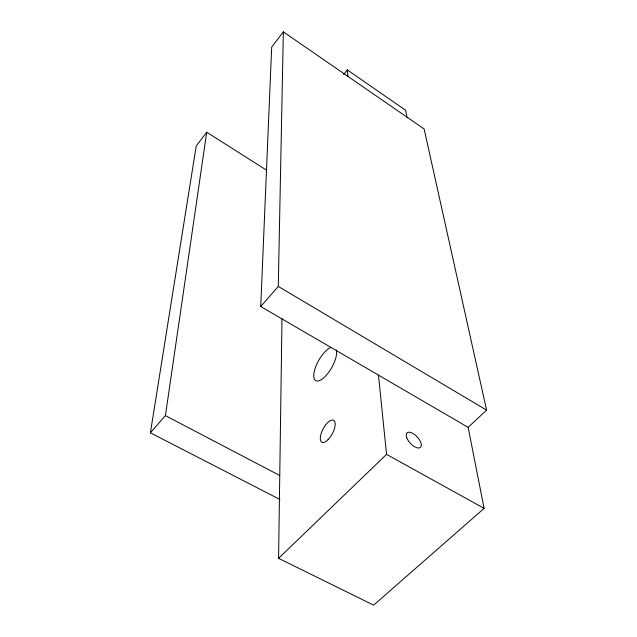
<?xml version="1.0" encoding="UTF-8"?>
<svg xmlns="http://www.w3.org/2000/svg" width="637" height="637" viewBox="0 0 637 637"><rect width="100%" height="100%" fill="white"/><g stroke="black" fill="none" stroke-linecap="round" stroke-linejoin="round"><path stroke-width="0.96" d="M468.139 427.347L486.604 410.14L424.123 128.961L283.346 31.85L271.688 47.122L260.732 306.524L468.139 427.347L484.112 508.382L373.624 605.15L278.576 558.315L282 318.42M260.732 306.524L278.281 286.435L283.346 31.85M279.938 499.496L150.396 432.802L165.413 415.619L206.722 132.233L266.33 170.047M150.396 432.802L196.228 145.992L206.722 132.233M343.558 74.497L347.292 69.895L405.65 110.289L407.147 117.917M278.576 558.315L386.555 454.372L378.458 375.105M165.413 415.619L279.754 475.505M386.555 454.372L484.112 508.382M278.281 286.435L486.604 410.14M347.292 69.895L347.985 76.647M336.328 349.872A19.118 7.453 -60.4 0 1 325.157 376.507A19.118 7.453 -60.4 0 1 314.057 372.422A19.118 7.453 -60.4 0 1 330.364 347.675M328.143 439.594A12.477 5.2 -62 0 0 333.971 420.508A12.477 5.2 -62 0 0 321.104 433.717A12.477 5.2 -62 0 0 328.143 439.594M406.748 437.77A9.905 4.69 47 0 0 419.751 447.811A9.905 4.69 47 0 0 414.791 434.705A9.905 4.69 47 0 0 406.748 437.77"/></g></svg>
